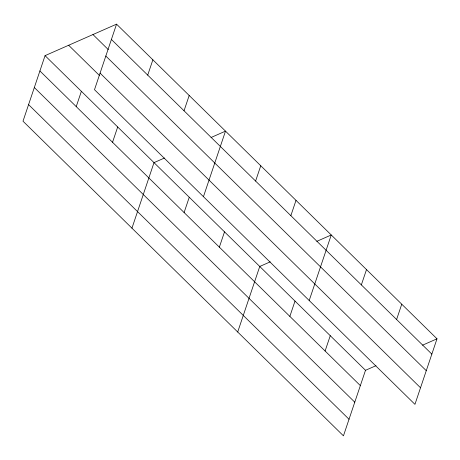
<?xml version="1.0" encoding="UTF-8"?>
<svg xmlns="http://www.w3.org/2000/svg" width="460" height="460" viewBox="0 0 460 460"><rect width="100%" height="100%" fill="white"/><g stroke="black" fill="none" stroke-linecap="round" stroke-linejoin="round"><path stroke-width="0.69" d="M116.552 24.156L94.495 89.694L414.943 404.351L437 338.813L116.552 24.156L45.057 55.648L23 121.187L343.447 435.844L365.504 370.306L375.992 365.688M76.222 106.611L81.374 91.31M112.539 142.272L117.691 126.971M147.717 75.118L152.869 59.817M131.951 228.171L154.008 162.633L164.496 158.01M184.034 110.779L189.186 95.479M184.109 212.549L189.255 197.242M203.446 196.679L225.503 131.14L211.083 137.488M219.357 247.158L224.509 231.857M255.605 181.056L260.751 165.749M237.699 332.005L259.756 266.466L270.244 261.849M290.852 215.671L296.004 200.364M289.858 316.388L295.004 301.082M309.195 300.518L331.252 234.98L316.836 241.327M325.105 350.997L330.257 335.697M361.353 284.895L366.499 269.589M396.6 319.504L401.752 304.204M422.585 345.167L437 338.813M111.4 39.456L431.848 354.119M92.96 34.546L108.301 49.617M105.823 56.034L426.27 370.697M100.073 73.117L420.52 387.774M68.649 45.252L99.343 75.388M45.057 55.648L365.504 370.306M39.905 70.949L360.353 385.612M34.328 87.526L354.775 402.19M28.578 104.61L349.031 419.267"/></g></svg>
